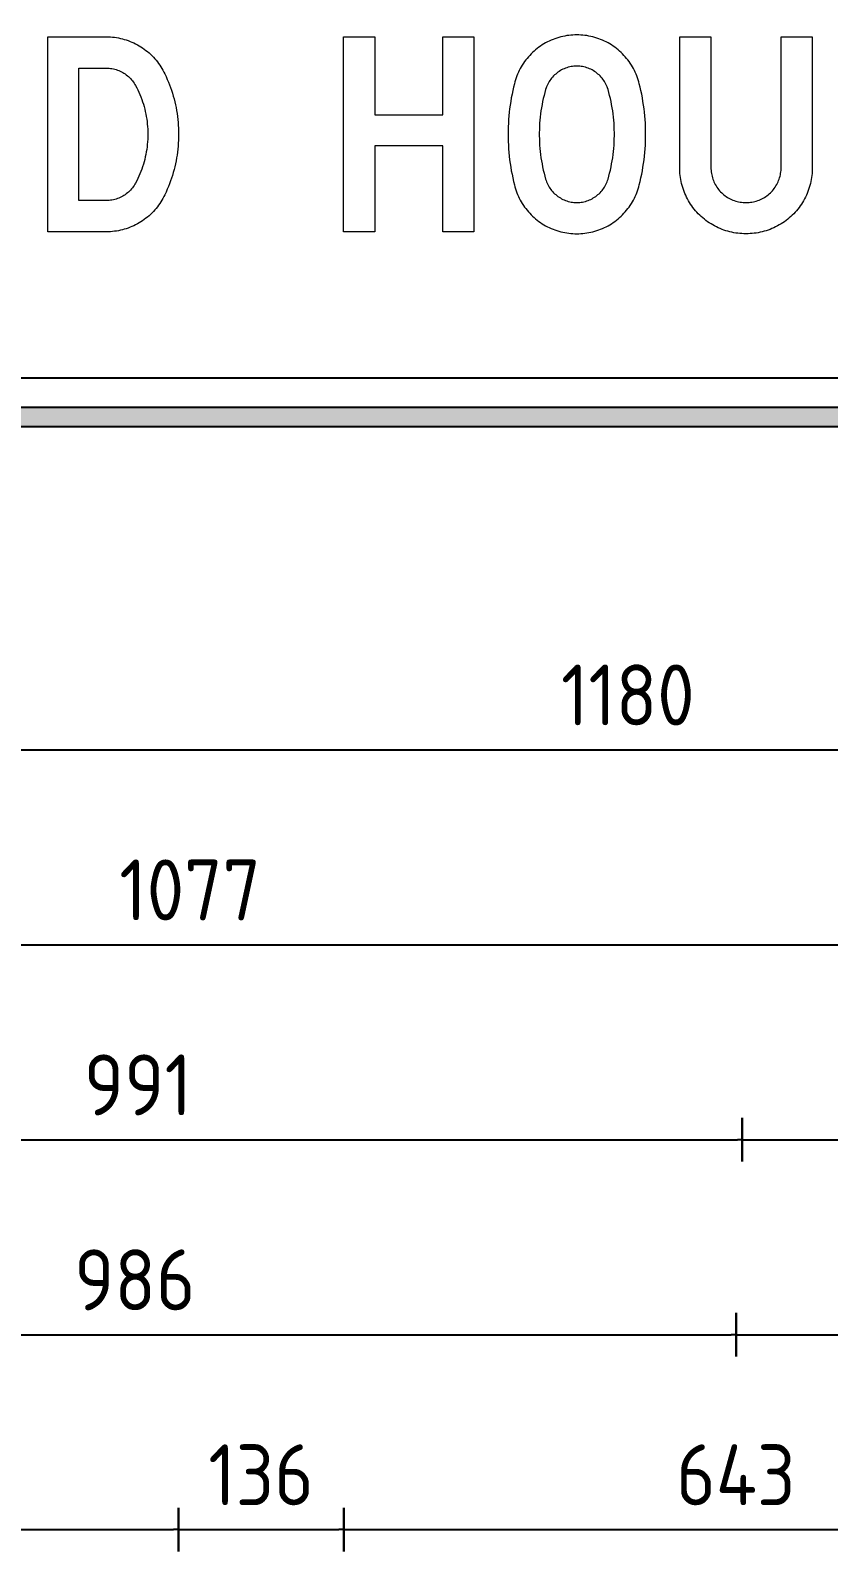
# Model space of a CAD drawing. Extents: x 0 to 420, y 0 to 297.
# Drawn here: x 185.8 to 218.6, y 119.1 to 181.5 of the extents above; entities that cross this region are included whole.
import ezdxf

# ---------------------------------------------------------------- set-up
doc = ezdxf.new("R2010")
doc.units = 0
doc.header["$LTSCALE"] = 0.3
doc.layers.get('0').update_dxf_attribs({"linetype": 'CONTINUOUS'})
doc.layers.get('DEFPOINTS').update_dxf_attribs({"linetype": 'CONTINUOUS'})
doc.layers.add('BLUE', color=162, linetype='CONTINUOUS')
doc.layers.add('T25', color=1, linetype='CONTINUOUS')
doc.styles.add('ISO', font='iso.shx')
doc.dimstyles.new('SIGNSDIM', dxfattribs={"dimtxt": 2.5, "dimasz": 0.2, "dimexe": 1.5, "dimexo": 2, "dimgap": 1, "dimtad": 1, "dimtoh": 1, "dimdec": 4, "dimlfac": 20, "dimrnd": 1, "dimdsep": 46, "dimtxsty": 'ISO', "dimblk": 'SGNDIM', "dimcen": 2.5, "dimse2": 1, "dimadec": 0, "dimazin": 0, "dimtfac": 1, "dimtdec": 4, "dimtix": 1, "dimtmove": 0, "dimatfit": 3, "dimldrblk": 'SGNDIM', "dimfxl": 1, "dimtolj": 1, "dimtzin": 0, "dimarcsym": 0})

# ---------------------------------------------------------------- blocks, each defined once
blk = doc.blocks.new('SGNDIM')
for p, q in [((0, 4.5), (0, -4.5)), ((0, 0), (-1, 0))]:
    blk.add_line(p, q)
blk = doc.blocks.new('*D39')
at = {"layer": 'DEFPOINTS', "color": 0, "transparency": 16777216}
for p in [(198.681, 143.315), (230.836, 143.315), (230.836, 119.977)]:
    blk.add_point(p, dxfattribs=at)
at = {"layer": 'T25', "color": 0, "lineweight": -2, "transparency": 16777216}
blk.add_line((198.881, 119.977), (230.636, 119.977), dxfattribs=at)
at = {"layer": 'T25', "color": 0, "lineweight": -2, "transparency": 16777216, "xscale": 0.2, "yscale": 0.2, "zscale": 0.2, "rotation": 180}
blk.add_blockref('SGNDIM', (198.681, 119.977), dxfattribs=at)
at = {"layer": 'T25', "color": 0, "lineweight": -2, "transparency": 16777216, "xscale": 0.2, "yscale": 0.2, "zscale": 0.2}
blk.add_blockref('SGNDIM', (230.836, 119.977), dxfattribs=at)
at = {"layer": 'T25', "color": 0, "transparency": 16777216, "insert": (214.758, 122.227), "char_height": 2.5, "attachment_point": 5, "style": 'ISO'}
blk.add_mtext('\\A1;643', dxfattribs=at)
blk = doc.blocks.new('*D45')
at = {"layer": 'DEFPOINTS', "color": 0, "transparency": 16777216}
for p in [(214.773, 160.448), (238.836, 160.448), (238.836, 127.977)]:
    blk.add_point(p, dxfattribs=at)
at = {"layer": 'T25', "color": 0, "lineweight": -2, "transparency": 16777216}
blk.add_line((214.973, 127.977), (238.636, 127.977), dxfattribs=at)
at = {"layer": 'T25', "color": 0, "lineweight": -2, "transparency": 16777216, "xscale": 0.2, "yscale": 0.2, "zscale": 0.2, "rotation": 180}
blk.add_blockref('SGNDIM', (214.773, 127.977), dxfattribs=at)
at = {"layer": 'T25', "color": 0, "lineweight": -2, "transparency": 16777216, "xscale": 0.2, "yscale": 0.2, "zscale": 0.2}
blk.add_blockref('SGNDIM', (238.836, 127.977), dxfattribs=at)
at = {"layer": 'T25', "color": 0, "transparency": 16777216, "insert": (226.805, 130.227), "char_height": 2.5, "attachment_point": 5, "style": 'ISO'}
blk.add_mtext('\\A1;481', dxfattribs=at)
blk = doc.blocks.new('*D46')
at = {"layer": 'DEFPOINTS', "color": 0, "transparency": 16777216}
for p in [(165.461, 165.227), (214.773, 165.227), (214.773, 127.977)]:
    blk.add_point(p, dxfattribs=at)
at = {"layer": 'T25', "color": 0, "lineweight": -2, "transparency": 16777216}
blk.add_line((165.661, 127.977), (214.573, 127.977), dxfattribs=at)
at = {"layer": 'T25', "color": 0, "lineweight": -2, "transparency": 16777216, "xscale": 0.2, "yscale": 0.2, "zscale": 0.2, "rotation": 180}
blk.add_blockref('SGNDIM', (165.461, 127.977), dxfattribs=at)
at = {"layer": 'T25', "color": 0, "lineweight": -2, "transparency": 16777216, "xscale": 0.2, "yscale": 0.2, "zscale": 0.2}
blk.add_blockref('SGNDIM', (214.773, 127.977), dxfattribs=at)
at = {"layer": 'T25', "color": 0, "transparency": 16777216, "insert": (190.117, 130.227), "char_height": 2.5, "attachment_point": 5, "style": 'ISO'}
blk.add_mtext('\\A1;986', dxfattribs=at)
blk = doc.blocks.new('*D50')
at = {"layer": 'DEFPOINTS', "color": 0, "transparency": 16777216}
for p in [(215.023, 179.084), (241.935, 179.084), (241.935, 135.977)]:
    blk.add_point(p, dxfattribs=at)
at = {"layer": 'T25', "color": 0, "lineweight": -2, "transparency": 16777216}
blk.add_line((215.223, 135.977), (241.735, 135.977), dxfattribs=at)
at = {"layer": 'T25', "color": 0, "lineweight": -2, "transparency": 16777216, "xscale": 0.2, "yscale": 0.2, "zscale": 0.2, "rotation": 180}
blk.add_blockref('SGNDIM', (215.023, 135.977), dxfattribs=at)
at = {"layer": 'T25', "color": 0, "lineweight": -2, "transparency": 16777216, "xscale": 0.2, "yscale": 0.2, "zscale": 0.2}
blk.add_blockref('SGNDIM', (241.935, 135.977), dxfattribs=at)
at = {"layer": 'T25', "color": 0, "transparency": 16777216, "insert": (228.479, 138.227), "char_height": 2.5, "attachment_point": 5, "style": 'ISO'}
blk.add_mtext('\\A1;538', dxfattribs=at)
blk = doc.blocks.new('*D51')
at = {"layer": 'DEFPOINTS', "color": 0, "transparency": 16777216}
for p in [(165.461, 165.227), (215.023, 165.227), (215.023, 135.977)]:
    blk.add_point(p, dxfattribs=at)
at = {"layer": 'T25', "color": 0, "lineweight": -2, "transparency": 16777216}
blk.add_line((165.661, 135.977), (214.823, 135.977), dxfattribs=at)
at = {"layer": 'T25', "color": 0, "lineweight": -2, "transparency": 16777216, "xscale": 0.2, "yscale": 0.2, "zscale": 0.2, "rotation": 180}
blk.add_blockref('SGNDIM', (165.461, 135.977), dxfattribs=at)
at = {"layer": 'T25', "color": 0, "lineweight": -2, "transparency": 16777216, "xscale": 0.2, "yscale": 0.2, "zscale": 0.2}
blk.add_blockref('SGNDIM', (215.023, 135.977), dxfattribs=at)
at = {"layer": 'T25', "color": 0, "transparency": 16777216, "insert": (190.242, 138.227), "char_height": 2.5, "attachment_point": 5, "style": 'ISO'}
blk.add_mtext('\\A1;991', dxfattribs=at)
blk = doc.blocks.new('*D58')
at = {"layer": 'DEFPOINTS', "color": 0, "transparency": 16777216}
for p in [(165.461, 165.227), (219.297, 165.227), (219.297, 143.977)]:
    blk.add_point(p, dxfattribs=at)
at = {"layer": 'T25', "color": 0, "lineweight": -2, "transparency": 16777216}
blk.add_line((165.661, 143.977), (219.097, 143.977), dxfattribs=at)
at = {"layer": 'T25', "color": 0, "lineweight": -2, "transparency": 16777216, "xscale": 0.2, "yscale": 0.2, "zscale": 0.2, "rotation": 180}
blk.add_blockref('SGNDIM', (165.461, 143.977), dxfattribs=at)
at = {"layer": 'T25', "color": 0, "lineweight": -2, "transparency": 16777216, "xscale": 0.2, "yscale": 0.2, "zscale": 0.2}
blk.add_blockref('SGNDIM', (219.297, 143.977), dxfattribs=at)
at = {"layer": 'T25', "color": 0, "transparency": 16777216, "insert": (192.379, 146.227), "char_height": 2.5, "attachment_point": 5, "style": 'ISO'}
blk.add_mtext('\\A1;1077', dxfattribs=at)
blk = doc.blocks.new('*D63')
at = {"layer": 'DEFPOINTS', "color": 0, "transparency": 16777216}
for p in [(180.828, 159.168), (239.835, 159.168), (239.835, 151.977)]:
    blk.add_point(p, dxfattribs=at)
at = {"layer": 'T25', "color": 0, "lineweight": -2, "transparency": 16777216}
blk.add_line((181.028, 151.977), (239.635, 151.977), dxfattribs=at)
at = {"layer": 'T25', "color": 0, "lineweight": -2, "transparency": 16777216, "xscale": 0.2, "yscale": 0.2, "zscale": 0.2, "rotation": 180}
blk.add_blockref('SGNDIM', (180.828, 151.977), dxfattribs=at)
at = {"layer": 'T25', "color": 0, "lineweight": -2, "transparency": 16777216, "xscale": 0.2, "yscale": 0.2, "zscale": 0.2}
blk.add_blockref('SGNDIM', (239.835, 151.977), dxfattribs=at)
at = {"layer": 'T25', "color": 0, "transparency": 16777216, "insert": (210.331, 154.227), "char_height": 2.5, "attachment_point": 5, "style": 'ISO'}
blk.add_mtext('\\A1;1180', dxfattribs=at)
blk = doc.blocks.new('*D84')
at = {"layer": 'DEFPOINTS', "color": 0, "transparency": 16777216}
for p in [(165.461, 138.233), (191.901, 138.233), (191.901, 119.977)]:
    blk.add_point(p, dxfattribs=at)
at = {"layer": 'T25', "color": 0, "lineweight": -2, "transparency": 16777216}
blk.add_line((165.661, 119.977), (191.701, 119.977), dxfattribs=at)
at = {"layer": 'T25', "color": 0, "lineweight": -2, "transparency": 16777216, "xscale": 0.2, "yscale": 0.2, "zscale": 0.2, "rotation": 180}
blk.add_blockref('SGNDIM', (165.461, 119.977), dxfattribs=at)
at = {"layer": 'T25', "color": 0, "lineweight": -2, "transparency": 16777216, "xscale": 0.2, "yscale": 0.2, "zscale": 0.2}
blk.add_blockref('SGNDIM', (191.901, 119.977), dxfattribs=at)
at = {"layer": 'T25', "color": 0, "transparency": 16777216, "insert": (178.681, 122.227), "char_height": 2.5, "attachment_point": 5, "style": 'ISO'}
blk.add_mtext('\\A1;529', dxfattribs=at)
blk = doc.blocks.new('*D85')
at = {"layer": 'DEFPOINTS', "color": 0, "transparency": 16777216}
for p in [(191.901, 141.911), (198.681, 141.911), (198.681, 119.977)]:
    blk.add_point(p, dxfattribs=at)
at = {"layer": 'T25', "color": 0, "lineweight": -2, "transparency": 16777216}
blk.add_line((192.101, 119.977), (198.481, 119.977), dxfattribs=at)
at = {"layer": 'T25', "color": 0, "lineweight": -2, "transparency": 16777216, "xscale": 0.2, "yscale": 0.2, "zscale": 0.2, "rotation": 180}
blk.add_blockref('SGNDIM', (191.901, 119.977), dxfattribs=at)
at = {"layer": 'T25', "color": 0, "lineweight": -2, "transparency": 16777216, "xscale": 0.2, "yscale": 0.2, "zscale": 0.2}
blk.add_blockref('SGNDIM', (198.681, 119.977), dxfattribs=at)
at = {"layer": 'T25', "color": 0, "transparency": 16777216, "insert": (195.291, 122.227), "char_height": 2.5, "attachment_point": 5, "style": 'ISO'}
blk.add_mtext('\\A1;136', dxfattribs=at)

msp = doc.modelspace()

# ---------------------------------------------------------------- hatches: boundary and pattern name
at = {"layer": 'BLUE'}
h = msp.add_hatch(color=256, dxfattribs=at)
edge = h.paths.add_edge_path(flags=16)
edge.add_line((86.6851632, 178.9773906), (86.6851632, 236.4773906))
edge.add_arc((99.6351632, 236.4773906), 12.95, 90, 180, ccw=False)
edge.add_line((99.6351632, 249.4273906), (252.1351632, 249.4273906))
edge.add_arc((252.1351632, 236.4773906), 12.95, 0, 90, ccw=False)
edge.add_line((265.0851632, 236.4773906), (265.0851632, 178.9773906))
edge.add_arc((252.1351632, 178.9773906), 12.95, 270, 360, ccw=False)
edge.add_line((252.1351632, 166.0273906), (99.6351632, 166.0273906))
edge.add_arc((99.6351632, 178.9773906), 12.95, 180, 270, ccw=False)
edge = h.paths.add_edge_path()
edge.add_line((85.8851632, 178.9773906), (85.8851632, 236.4773906))
edge.add_arc((99.6351632, 236.4773906), 13.75, 90, 180, ccw=False)
edge.add_line((99.6351632, 250.2273906), (252.1351632, 250.2273906))
edge.add_arc((252.1351632, 236.4773906), 13.75, 0, 90, ccw=False)
edge.add_line((265.8851632, 236.4773906), (265.8851632, 178.9773906))
edge.add_arc((252.1351632, 178.9773906), 13.75, -90, 0, ccw=False)
edge.add_line((252.1351632, 165.2273906), (99.6351632, 165.2273906))
edge.add_arc((99.6351632, 178.9773906), 13.75, 180, 270, ccw=False)

# ---------------------------------------------------------------- linework, layer by layer
for points in [[(85.8851632, 178.9773906), (85.8851632, 236.4773906, -0.4142135624), (99.6351632, 250.2273906), (252.1351632, 250.2273906, -0.4142135624), (265.8851632, 236.4773906), (265.8851632, 178.9773906, -0.4142135624), (252.1351632, 165.2273906), (99.6351632, 165.2273906, -0.4142135624)], [(86.6851632, 178.9773906), (86.6851632, 236.4773906, -0.4142135624), (99.6351632, 249.4273906), (252.1351632, 249.4273906, -0.4142135624), (265.0851632, 236.4773906), (265.0851632, 178.9773906, -0.4142135624), (252.1351632, 166.0273906), (99.6351632, 166.0273906, -0.4142135624)], [(87.8851632, 178.9773906), (87.8851632, 236.4773906, -0.4142135624), (99.6351632, 248.2273906), (252.1351632, 248.2273906, -0.4142135624), (263.8851632, 236.4773906), (263.8851632, 178.9773906, -0.4142135624), (252.1351632, 167.2273906), (99.6351632, 167.2273906, -0.4142135624)]]:
    msp.add_lwpolyline(points, format="xyb", close=True, dxfattribs=at)
at = {"layer": 'BLUE', "lineweight": 0}
for points in [[(191.3410916, 174.7524144), (191.3069306, 174.6772602), (191.2659374, 174.6021061), (191.2249442, 174.5337841), (191.1839511, 174.4586299), (191.1361257, 174.390308), (191.0883003, 174.321986), (191.0404749, 174.253664), (190.9858174, 174.1921743), (190.9311598, 174.1306845), (190.8765022, 174.0691947), (190.8218446, 174.007705), (190.7603549, 173.9462152), (190.6988651, 173.8915576), (190.6373753, 173.8369001), (190.5690534, 173.7890747), (190.5007314, 173.7344171), (190.4324094, 173.6865917), (190.3640875, 173.6455985), (190.2957655, 173.5977732), (190.2206113, 173.55678), (190.1454572, 173.522619), (190.070303, 173.4816258), (189.9951488, 173.4474648), (189.9199947, 173.4201361), (189.8448405, 173.3859751), (189.7628542, 173.3586463), (189.6808678, 173.3381497), (189.6057136, 173.3176531), (189.5237273, 173.2971565), (189.4417409, 173.2766599), (189.3597546, 173.2629955), (189.2777682, 173.2561633), (189.1957818, 173.2424989), (189.1137955, 173.2356667), (189.0249769, 173.2356667), (188.9429906, 173.2356667), (186.5448895, 173.2356667), (186.5448895, 181.2293368), (188.9429906, 181.2293368), (189.0249769, 181.2293368), (189.1137955, 181.2293368), (189.1957818, 181.2225046), (189.2777682, 181.2156724), (189.3597546, 181.202008), (189.4417409, 181.1883436), (189.5237273, 181.167847), (189.6057136, 181.1473504), (189.6808678, 181.1268539), (189.7628542, 181.1063573), (189.8448405, 181.0790285), (189.9199947, 181.0448675), (189.9951488, 181.0175387), (190.070303, 180.9833777), (190.1454572, 180.9423845), (190.2206113, 180.9082236), (190.2957655, 180.8672304), (190.3640875, 180.819405), (190.4324094, 180.7784118), (190.5007314, 180.7305865), (190.5690534, 180.6759289), (190.6373753, 180.6281035), (190.6988651, 180.5734459), (190.7603549, 180.5187884), (190.8218446, 180.4572986), (190.8765022, 180.3958088), (190.9311598, 180.334319), (190.9858174, 180.2728293), (191.0404749, 180.2113395), (191.0883003, 180.1430175), (191.1361257, 180.0746956), (191.1839511, 180.0063736), (191.2249442, 179.9312194), (191.2659374, 179.8628975), (191.3069306, 179.7877433), (191.3410916, 179.7125892), (191.3957492, 179.603274), (191.4435745, 179.4871267), (191.4913999, 179.3778115), (191.5323931, 179.2616642), (191.5802185, 179.152349), (191.6143794, 179.0362017), (191.6553726, 178.9200543), (191.6895336, 178.7970748), (191.7236946, 178.6809275), (191.7510234, 178.5647801), (191.7783522, 178.4418006), (191.805681, 178.3256532), (191.8261775, 178.2026737), (191.8466741, 178.0865264), (191.8603385, 177.9635468), (191.8740029, 177.8405673), (191.8876673, 177.7175877), (191.8944995, 177.6014404), (191.9013317, 177.4784609), (191.9081639, 177.3554813), (191.9081639, 177.2325018), (191.9081639, 177.1095222), (191.9013317, 176.9865427), (191.8944995, 176.8635632), (191.8876673, 176.7474158), (191.8740029, 176.6244363), (191.8603385, 176.5014567), (191.8466741, 176.3784772), (191.8261775, 176.2623299), (191.805681, 176.1393503), (191.7783522, 176.023203), (191.7510234, 175.9002234), (191.7236946, 175.7840761), (191.6895336, 175.6679287), (191.6553726, 175.5449492), (191.6143794, 175.4288019), (191.5802185, 175.3194867), (191.5323931, 175.2033394), (191.4913999, 175.087192), (191.4435745, 174.9778769), (191.3957492, 174.8617295)], [(198.6652064, 181.2293368), (199.9496593, 181.2293368), (199.9496593, 178.0318688), (202.7440278, 178.0318688), (202.7440278, 181.2293368), (204.0216485, 181.2293368), (204.0216485, 173.2356667), (202.7440278, 173.2356667), (202.7440278, 176.754248), (199.9496593, 176.754248), (199.9496593, 173.2356667), (198.6652064, 173.2356667), (198.6652064, 181.2293368)], [(208.2439461, 173.1536804), (208.3259324, 173.1536804), (208.4079188, 173.1605126), (208.4899051, 173.1673448), (208.5718915, 173.174177), (208.6538778, 173.1878414), (208.7358642, 173.2015058), (208.8178506, 173.2151702), (208.8998369, 173.2356667), (208.9818233, 173.2561633), (209.0638096, 173.2834921), (209.1389638, 173.3108209), (209.214118, 173.3381497), (209.2961043, 173.3723107), (209.3712585, 173.4064717), (209.4464127, 173.4406326), (209.5215668, 173.4816258), (209.5898888, 173.522619), (209.665043, 173.5636122), (209.7333649, 173.6114376), (209.8016869, 173.6592629), (209.8631767, 173.7070883), (209.9314986, 173.7617459), (209.9929884, 173.8164035), (210.0544782, 173.871061), (210.1159679, 173.9325508), (210.1706255, 173.9940406), (210.2252831, 174.0555303), (210.2799406, 174.1170201), (210.3345982, 174.1853421), (210.3824236, 174.2468319), (210.430249, 174.3151538), (210.4780744, 174.390308), (210.5190675, 174.4586299), (210.5600607, 174.5337841), (210.6010539, 174.6089383), (210.6352149, 174.6840924), (210.6693759, 174.7592466), (210.6967046, 174.8344008), (210.7308656, 174.9163871), (210.7513622, 174.9915413), (210.778691, 175.0735276), (210.7991876, 175.155514), (210.8333486, 175.2989901), (210.8675096, 175.4424663), (210.9016705, 175.5927746), (210.9289993, 175.7362507), (210.9494959, 175.886559), (210.9768247, 176.0368674), (210.9973213, 176.1871757), (211.0109857, 176.3306518), (211.0246501, 176.4809601), (211.0383145, 176.6312685), (211.0519789, 176.7815768), (211.0519789, 176.9318851), (211.0588111, 177.0821935), (211.0588111, 177.2325018), (211.0588111, 177.3828101), (211.0519789, 177.5331184), (211.0519789, 177.6834268), (211.0383145, 177.8337351), (211.0246501, 177.9840434), (211.0109857, 178.1343517), (210.9973213, 178.2778279), (210.9768247, 178.4281362), (210.9494959, 178.5784445), (210.9289993, 178.7287528), (210.9016705, 178.872229), (210.8675096, 179.0225373), (210.8333486, 179.1660134), (210.7991876, 179.3094896), (210.778691, 179.3914759), (210.7513622, 179.4734623), (210.7308656, 179.5554486), (210.6967046, 179.6306028), (210.6693759, 179.705757), (210.6352149, 179.7809111), (210.6010539, 179.8560653), (210.5600607, 179.9312194), (210.5190675, 180.0063736), (210.4780744, 180.0746956), (210.430249, 180.1498497), (210.3824236, 180.2181717), (210.3345982, 180.2864937), (210.2799406, 180.3479834), (210.2252831, 180.4094732), (210.1706255, 180.470963), (210.1159679, 180.5324528), (210.0544782, 180.5939425), (209.9929884, 180.6486001), (209.9314986, 180.7032577), (209.8631767, 180.7579152), (209.8016869, 180.8057406), (209.7333649, 180.853566), (209.665043, 180.9013914), (209.5898888, 180.9423845), (209.5215668, 180.9833777), (209.4464127, 181.0243709), (209.3712585, 181.0585319), (209.2961043, 181.0926929), (209.214118, 181.1268539), (209.1389638, 181.1541826), (209.0638096, 181.1815114), (208.9818233, 181.2088402), (208.8998369, 181.2293368), (208.8178506, 181.2498334), (208.7358642, 181.2634978), (208.6538778, 181.2839944), (208.5718915, 181.2908266), (208.4899051, 181.304491), (208.4079188, 181.304491), (208.3259324, 181.3113232), (208.2439461, 181.3113232), (208.1551275, 181.3113232), (208.0731411, 181.304491), (207.9911548, 181.304491), (207.9091684, 181.2908266), (207.8271821, 181.2839944), (207.7451957, 181.2634978), (207.6632093, 181.2498334), (207.581223, 181.2293368), (207.4992366, 181.2088402), (207.4240825, 181.1815114), (207.3420961, 181.1541826), (207.2669419, 181.1268539), (207.1849556, 181.0926929), (207.1098014, 181.0585319), (207.0346472, 181.0243709), (206.9594931, 180.9833777), (206.8911711, 180.9423845), (206.8228492, 180.9013914), (206.747695, 180.853566), (206.679373, 180.8057406), (206.6178833, 180.7579152), (206.5495613, 180.7032577), (206.4880715, 180.6486001), (206.4265817, 180.5939425), (206.365092, 180.5324528), (206.3104344, 180.470963), (206.2557768, 180.4094732), (206.2011193, 180.3479834), (206.1464617, 180.2864937), (206.0986363, 180.2181717), (206.0508109, 180.1498497), (206.0029856, 180.0746956), (205.9619924, 180.0063736), (205.9209992, 179.9312194), (205.880006, 179.8560653), (205.845845, 179.7809111), (205.8116841, 179.705757), (205.7843553, 179.6306028), (205.7570265, 179.5554486), (205.7296977, 179.4734623), (205.7023689, 179.3914759), (205.6818723, 179.3094896), (205.6477113, 179.1660134), (205.6135503, 179.0225373), (205.5862216, 178.872229), (205.5520606, 178.7287528), (205.531564, 178.5784445), (205.5042352, 178.4281362), (205.4837386, 178.2778279), (205.4700742, 178.1343517), (205.4564098, 177.9840434), (205.4427454, 177.8337351), (205.4359132, 177.6834268), (205.429081, 177.5331184), (205.4222488, 177.3828101), (205.4222488, 177.2325018), (205.4222488, 177.0821935), (205.429081, 176.9318851), (205.4359132, 176.7815768), (205.4427454, 176.6312685), (205.4564098, 176.4809601), (205.4700742, 176.3306518), (205.4837386, 176.1871757), (205.5042352, 176.0368674), (205.531564, 175.886559), (205.5520606, 175.7362507), (205.5862216, 175.5927746), (205.6135503, 175.4424663), (205.6477113, 175.2989901), (205.6818723, 175.155514), (205.7023689, 175.0735276), (205.7296977, 174.9915413), (205.7570265, 174.9163871), (205.7843553, 174.8344008), (205.8116841, 174.7592466), (205.845845, 174.6840924), (205.880006, 174.6089383), (205.9209992, 174.5337841), (205.9619924, 174.4586299), (206.0029856, 174.390308), (206.0508109, 174.3151538), (206.0986363, 174.2468319), (206.1464617, 174.1853421), (206.2011193, 174.1170201), (206.2557768, 174.0555303), (206.3104344, 173.9940406), (206.365092, 173.9325508), (206.4265817, 173.871061), (206.4880715, 173.8164035), (206.5495613, 173.7617459), (206.6178833, 173.7070883), (206.679373, 173.6592629), (206.747695, 173.6114376), (206.8228492, 173.5636122), (206.8911711, 173.522619), (206.9594931, 173.4816258), (207.0346472, 173.4406326), (207.1098014, 173.4064717), (207.1849556, 173.3723107), (207.2669419, 173.3381497), (207.3420961, 173.3108209), (207.4240825, 173.2834921), (207.4992366, 173.2561633), (207.581223, 173.2356667), (207.6632093, 173.2151702), (207.7451957, 173.2015058), (207.8271821, 173.1878414), (207.9091684, 173.174177), (207.9911548, 173.1673448), (208.0731411, 173.1605126), (208.1551275, 173.1536804)], [(212.4594114, 175.8728946), (212.4594114, 181.2293368), (213.7370321, 181.2293368), (213.7370321, 175.8728946), (213.7370321, 175.8114049), (213.7438643, 175.7499151), (213.7506965, 175.6884253), (213.7575287, 175.6269356), (213.7711931, 175.5654458), (213.7848575, 175.5107882), (213.7985219, 175.4492985), (213.8190185, 175.3946409), (213.8395151, 175.3331511), (213.8600117, 175.2784935), (213.8873405, 175.223836), (213.9146693, 175.1691784), (213.9488302, 175.1145208), (213.9829912, 175.0666954), (214.0171522, 175.0120379), (214.0513132, 174.9642125), (214.0923064, 174.9163871), (214.1332995, 174.8753939), (214.1811249, 174.8275686), (214.2221181, 174.7865754), (214.2699435, 174.7524144), (214.3177689, 174.7114212), (214.3655942, 174.6772602), (214.4202518, 174.6430993), (214.4749094, 174.6157705), (214.529567, 174.5816095), (214.5842245, 174.5611129), (214.6388821, 174.5337841), (214.6935397, 174.5132875), (214.7550294, 174.4927909), (214.809687, 174.4791265), (214.8711768, 174.4654621), (214.9326666, 174.4517977), (214.9941563, 174.4449656), (215.0556461, 174.4381334), (215.1171359, 174.4313012), (215.1786256, 174.4313012), (215.2401154, 174.4313012), (215.3016052, 174.4381334), (215.3562627, 174.4449656), (215.4177525, 174.4517977), (215.4792423, 174.4654621), (215.5407321, 174.4791265), (215.5953896, 174.4927909), (215.6568794, 174.5132875), (215.711537, 174.5337841), (215.7730267, 174.5611129), (215.8276843, 174.5816095), (215.8823419, 174.6157705), (215.9301673, 174.6430993), (215.9848248, 174.6772602), (216.0326502, 174.7114212), (216.0804756, 174.7524144), (216.128301, 174.7865754), (216.1761263, 174.8275686), (216.2171195, 174.8753939), (216.2581127, 174.9163871), (216.2991059, 174.9642125), (216.3332669, 175.0120379), (216.3674278, 175.0666954), (216.4015888, 175.1145208), (216.4357498, 175.1691784), (216.4630786, 175.223836), (216.4904074, 175.2784935), (216.510904, 175.3331511), (216.5314006, 175.3946409), (216.5518972, 175.4492985), (216.5723937, 175.5107882), (216.5860581, 175.5654458), (216.5928903, 175.6269356), (216.6065547, 175.6884253), (216.6133869, 175.7499151), (216.6133869, 175.8114049), (216.6133869, 175.8728946), (216.6133869, 181.2293368), (217.8910077, 181.2293368), (217.8910077, 175.8728946), (217.8910077, 175.7909083), (217.8910077, 175.7020897), (217.8841755, 175.6201034), (217.8773433, 175.538117), (217.8636789, 175.4561307), (217.8500145, 175.3741443), (217.8363501, 175.2921579), (217.8158535, 175.2101716), (217.7953569, 175.1281852), (217.7680282, 175.0461989), (217.7406994, 174.9642125), (217.7133706, 174.8890583), (217.6860418, 174.807072), (217.6518808, 174.7319178), (217.6108876, 174.6567636), (217.5767267, 174.5816095), (217.5357335, 174.5064553), (217.4879081, 174.4381334), (217.4469149, 174.3698114), (217.3990895, 174.2946572), (217.3512642, 174.2331675), (217.2966066, 174.1648455), (217.241949, 174.0965235), (217.1872914, 174.0350338), (217.1326339, 173.973544), (217.0711441, 173.9188864), (217.0096543, 173.8573966), (216.9481646, 173.8027391), (216.8866748, 173.7480815), (216.8183528, 173.7002561), (216.7500309, 173.6455985), (216.6817089, 173.5977732), (216.6133869, 173.55678), (216.5382328, 173.5157868), (216.4630786, 173.4747936), (216.3879244, 173.4338005), (216.3127703, 173.3996395), (216.2376161, 173.3654785), (216.1624619, 173.3313175), (216.0804756, 173.3039887), (215.9984892, 173.2766599), (215.9233351, 173.2561633), (215.8413487, 173.2356667), (215.7593623, 173.2151702), (215.677376, 173.1946736), (215.5953896, 173.1810092), (215.5134033, 173.174177), (215.4245847, 173.1605126), (215.3425984, 173.1605126), (215.260612, 173.1536804), (215.1786256, 173.1536804), (215.0898071, 173.1536804), (215.0078207, 173.1605126), (214.9258344, 173.1605126), (214.843848, 173.174177), (214.7550294, 173.1810092), (214.6730431, 173.1946736), (214.5910567, 173.2151702), (214.5090704, 173.2356667), (214.4339162, 173.2561633), (214.3519298, 173.2766599), (214.2699435, 173.3039887), (214.1947893, 173.3313175), (214.112803, 173.3654785), (214.0376488, 173.3996395), (213.9624946, 173.4338005), (213.8873405, 173.4747936), (213.8121863, 173.5157868), (213.7438643, 173.55678), (213.6687102, 173.5977732), (213.6003882, 173.6455985), (213.5320662, 173.7002561), (213.4705765, 173.7480815), (213.4022545, 173.8027391), (213.3407647, 173.8573966), (213.279275, 173.9188864), (213.2177852, 173.973544), (213.1631276, 174.0350338), (213.1084701, 174.0965235), (213.0538125, 174.1648455), (212.9991549, 174.2331675), (212.9513295, 174.2946572), (212.9035042, 174.3698114), (212.862511, 174.4381334), (212.8146856, 174.5064553), (212.7805246, 174.5816095), (212.7395314, 174.6567636), (212.7053705, 174.7319178), (212.6712095, 174.807072), (212.6370485, 174.8890583), (212.6097197, 174.9642125), (212.5823909, 175.0461989), (212.5618943, 175.1281852), (212.5345655, 175.2101716), (212.5209011, 175.2921579), (212.5004046, 175.3741443), (212.4867402, 175.4561307), (212.479908, 175.538117), (212.4662436, 175.6201034), (212.4594114, 175.7020897), (212.4594114, 175.7909083)], [(188.9429906, 174.5132875), (187.8225103, 174.5132875), (187.8225103, 179.951716), (188.9429906, 179.951716), (189.0044803, 179.951716), (189.0591379, 179.9448838), (189.1206277, 179.9380516), (189.1752853, 179.9312194), (189.236775, 179.9175551), (189.2914326, 179.9038907), (189.3460902, 179.8902263), (189.4075799, 179.8697297), (189.4622375, 179.8492331), (189.5168951, 179.8287365), (189.5647205, 179.8014077), (189.619378, 179.7740789), (189.6672034, 179.7399179), (189.7150288, 179.7125892), (189.7628542, 179.6784282), (189.8106795, 179.637435), (189.8585049, 179.603274), (189.8994981, 179.5622808), (189.9404913, 179.5212877), (189.9814845, 179.4734623), (190.0156454, 179.4324691), (190.0498064, 179.3846437), (190.0839674, 179.3368183), (190.1181284, 179.2821608), (190.1454572, 179.2343354), (190.1932825, 179.1386846), (190.2411079, 179.0498661), (190.2821011, 178.9542153), (190.3230943, 178.8585646), (190.3640875, 178.7629138), (190.3982484, 178.6604309), (190.4324094, 178.5647801), (190.4665704, 178.4622972), (190.4938992, 178.3666464), (190.521228, 178.2641635), (190.5417246, 178.1616805), (190.5622212, 178.0591976), (190.5827178, 177.9567146), (190.6032143, 177.8542317), (190.6168787, 177.7517487), (190.6237109, 177.6492658), (190.6373753, 177.5467828), (190.6442075, 177.4442999), (190.6442075, 177.3349847), (190.6442075, 177.2325018), (190.6442075, 177.1300188), (190.6442075, 177.0275359), (190.6373753, 176.9182207), (190.6237109, 176.8157378), (190.6168787, 176.7132548), (190.6032143, 176.6107719), (190.5827178, 176.5082889), (190.5622212, 176.405806), (190.5417246, 176.303323), (190.521228, 176.2008401), (190.4938992, 176.0983571), (190.4665704, 176.0027064), (190.4324094, 175.9002234), (190.3982484, 175.8045727), (190.3640875, 175.7089219), (190.3230943, 175.606439), (190.2821011, 175.5107882), (190.2411079, 175.4219697), (190.1932825, 175.3263189), (190.1454572, 175.2306682), (190.1181284, 175.1828428), (190.0839674, 175.1350174), (190.0498064, 175.0803598), (190.0156454, 175.0393667), (189.9814845, 174.9915413), (189.9404913, 174.9437159), (189.8994981, 174.9027227), (189.8585049, 174.8617295), (189.8106795, 174.8275686), (189.7628542, 174.7865754), (189.7150288, 174.7524144), (189.6672034, 174.7250856), (189.619378, 174.6909246), (189.5647205, 174.6635958), (189.5168951, 174.6362671), (189.4622375, 174.6157705), (189.4075799, 174.5952739), (189.3460902, 174.5747773), (189.2914326, 174.5611129), (189.236775, 174.5474485), (189.1752853, 174.5337841), (189.1206277, 174.5269519), (189.0591379, 174.5201197), (189.0044803, 174.5132875)], [(209.5215668, 175.3946409), (209.5557278, 175.5176204), (209.5830566, 175.6406), (209.6172176, 175.7635795), (209.6445464, 175.8933912), (209.665043, 176.0163708), (209.6923717, 176.1461825), (209.7128683, 176.2691621), (209.7265327, 176.3989738), (209.7401971, 176.5287855), (209.7538615, 176.6517651), (209.7675259, 176.7815768), (209.7743581, 176.9113885), (209.7743581, 177.0412003), (209.7811903, 177.171012), (209.7811903, 177.2939915), (209.7743581, 177.4238033), (209.7743581, 177.553615), (209.7675259, 177.6834268), (209.7538615, 177.8132385), (209.7401971, 177.936218), (209.7265327, 178.0660298), (209.7128683, 178.1958415), (209.6923717, 178.318821), (209.665043, 178.4486328), (209.6445464, 178.5716123), (209.6172176, 178.7014241), (209.5830566, 178.8244036), (209.5557278, 178.9473831), (209.5215668, 179.0703627), (209.5010702, 179.1318524), (209.4805736, 179.18651), (209.4600771, 179.2411676), (209.4327483, 179.288993), (209.4054195, 179.3436505), (209.3780907, 179.3983081), (209.3439297, 179.4461335), (209.3097687, 179.4939589), (209.2756077, 179.5417842), (209.2346146, 179.5827774), (209.1936214, 179.6306028), (209.1526282, 179.671596), (209.1048028, 179.705757), (209.0638096, 179.7467501), (209.0159843, 179.7809111), (208.9681589, 179.8150721), (208.9135013, 179.8492331), (208.8656759, 179.8765619), (208.8110184, 179.9038907), (208.7563608, 179.9243873), (208.7017032, 179.9448838), (208.6470457, 179.9653804), (208.5923881, 179.985877), (208.5308983, 179.9995414), (208.4762407, 180.0132058), (208.414751, 180.020038), (208.3600934, 180.0268702), (208.2986036, 180.0337024), (208.2439461, 180.0337024), (208.1824563, 180.0337024), (208.1209665, 180.0268702), (208.0663089, 180.020038), (208.0048192, 180.0132058), (207.9501616, 179.9995414), (207.8886718, 179.985877), (207.8340143, 179.9653804), (207.7793567, 179.9448838), (207.7246991, 179.9243873), (207.6700415, 179.9038907), (207.615384, 179.8765619), (207.5675586, 179.8492331), (207.512901, 179.8150721), (207.4650756, 179.7809111), (207.4172503, 179.7467501), (207.3762571, 179.705757), (207.3284317, 179.671596), (207.2874385, 179.6306028), (207.2464453, 179.5827774), (207.2054522, 179.5417842), (207.1712912, 179.4939589), (207.1371302, 179.4461335), (207.1029692, 179.3983081), (207.0756404, 179.3436505), (207.0483116, 179.288993), (207.0209829, 179.2411676), (207.0004863, 179.18651), (206.9799897, 179.1318524), (206.9594931, 179.0703627), (206.9253321, 178.9473831), (206.8980033, 178.8244036), (206.8638423, 178.7014241), (206.8365135, 178.5716123), (206.816017, 178.4486328), (206.7886882, 178.318821), (206.7681916, 178.1958415), (206.7545272, 178.0660298), (206.7408628, 177.936218), (206.7271984, 177.8132385), (206.713534, 177.6834268), (206.7067018, 177.553615), (206.7067018, 177.4238033), (206.6998696, 177.2939915), (206.6998696, 177.171012), (206.7067018, 177.0412003), (206.7067018, 176.9113885), (206.713534, 176.7815768), (206.7271984, 176.6517651), (206.7408628, 176.5287855), (206.7545272, 176.3989738), (206.7681916, 176.2691621), (206.7886882, 176.1461825), (206.816017, 176.0163708), (206.8365135, 175.8933912), (206.8638423, 175.7635795), (206.8980033, 175.6406), (206.9253321, 175.5176204), (206.9594931, 175.3946409), (206.9799897, 175.3331511), (207.0004863, 175.2784935), (207.0209829, 175.223836), (207.0483116, 175.1760106), (207.0756404, 175.121353), (207.1029692, 175.0666954), (207.1371302, 175.0188701), (207.1712912, 174.9710447), (207.2054522, 174.9232193), (207.2464453, 174.8822261), (207.2874385, 174.8344008), (207.3284317, 174.7934076), (207.3762571, 174.7592466), (207.4172503, 174.7182534), (207.4650756, 174.6840924), (207.512901, 174.6499315), (207.5675586, 174.6226027), (207.615384, 174.5884417), (207.6700415, 174.5611129), (207.7246991, 174.5406163), (207.7793567, 174.5201197), (207.8340143, 174.4996231), (207.8886718, 174.4791265), (207.9501616, 174.4654621), (208.0048192, 174.4517977), (208.0663089, 174.4449656), (208.1209665, 174.4381334), (208.1824563, 174.4313012), (208.2439461, 174.4313012), (208.2986036, 174.4313012), (208.3600934, 174.4381334), (208.414751, 174.4449656), (208.4762407, 174.4517977), (208.5308983, 174.4654621), (208.5923881, 174.4791265), (208.6470457, 174.4996231), (208.7017032, 174.5201197), (208.7563608, 174.5406163), (208.8110184, 174.5611129), (208.8656759, 174.5884417), (208.9135013, 174.6226027), (208.9681589, 174.6499315), (209.0159843, 174.6840924), (209.0638096, 174.7182534), (209.1048028, 174.7592466), (209.1526282, 174.7934076), (209.1936214, 174.8344008), (209.2346146, 174.8822261), (209.2756077, 174.9232193), (209.3097687, 174.9710447), (209.3439297, 175.0188701), (209.3780907, 175.0666954), (209.4054195, 175.121353), (209.4327483, 175.1760106), (209.4600771, 175.223836), (209.4805736, 175.2784935), (209.5010702, 175.3331511)]]:
    msp.add_lwpolyline(points, close=True, dxfattribs=at)

# ---------------------------------------------------------------- dimensions: what is measured, and where the dimension line sits
at = {"layer": 'T25'}
for base, p1, p2, picture, middle in [((241.9350603, 135.9773906), (215.0226739, 179.0844151), (241.9350603, 179.0844151), '*D50', (228.4788671, 138.2273906)), ((214.7734693, 127.9773906), (165.4614239, 165.2273906), (214.7734693, 165.2273906), '*D46', (190.1174466, 130.2273906)), ((215.0226739, 135.9773906), (165.4614239, 165.2273906), (215.0226739, 165.2273906), '*D51', (190.2420489, 138.2273906)), ((219.2965375, 143.9773906), (165.4614239, 165.2273906), (219.2965375, 165.2273906), '*D58', (192.3789807, 146.2273906)), ((238.8359693, 127.9773906), (214.7734693, 160.4477296), (238.8359693, 160.4477296), '*D45', (226.8047193, 130.2273906)), ((239.8350496, 151.9773906), (180.8277768, 159.1676408), (239.8350496, 159.1676408), '*D63', (210.3314132, 154.2273906)), ((230.8359693, 119.9773906), (198.6809693, 143.3153888), (230.8359693, 143.3153888), '*D39', (214.7584693, 122.2273906)), ((198.6809693, 119.9773906), (191.9005148, 141.9114588), (198.6809693, 141.9114588), '*D85', (195.2907421, 122.2273906)), ((191.9005148, 119.9773906), (165.4614239, 138.2333667), (191.9005148, 138.2333667), '*D84', (178.6809693, 122.2273906))]:
    dim = msp.add_linear_dim(base=base, p1=p1, p2=p2, dimstyle='SIGNSDIM', override={"dimse1": 1}, dxfattribs=at)
    dim.commit()
    dim.dimension.update_dxf_attribs({"geometry": picture, "text_midpoint": middle})

doc.saveas('drawing.dxf')
